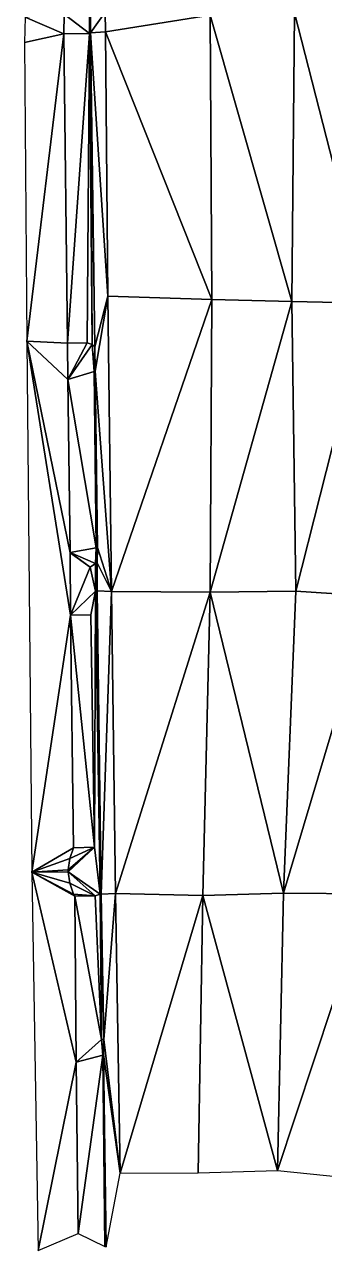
# Model space of a CAD drawing. Header units: feet. Extents: x 6354526 to 6354860, y 1931187 to 1931537.
# Drawn here: x 6354653.3 to 6354682.3, y 1931191.6 to 1931310.3 of the extents above; entities that cross this region are included whole.
import ezdxf

# ---------------------------------------------------------------- set-up
doc = ezdxf.new("R2010")
doc.units = ezdxf.units.FT
doc.header["$MEASUREMENT"] = 0
doc.layers.get('0').update_dxf_attribs({"linetype": 'CONTINUOUS'})

msp = doc.modelspace()

# ---------------------------------------------------------------- linework, layer by layer
at = {"linetype": 'Continuous', "lineweight": -3}
for points in [[(6354653.33, 1931310.99, 147.76), (6354657.07, 1931309.39, 147.58), (6354657.11, 1931311.27, 147.63)], [(6354657.07, 1931309.39, 147.58), (6354659.55, 1931309.42, 147.61), (6354657.11, 1931311.27, 147.63)], [(6354657.11, 1931311.27, 147.63), (6354659.55, 1931309.42, 147.61), (6354659.56, 1931311.48, 147.64)], [(6354659.67, 1931309.47, 147.17), (6354659.56, 1931311.48, 147.64), (6354659.55, 1931309.42, 147.61)], [(6354659.65, 1931312.16, 147.21), (6354659.56, 1931311.48, 147.64), (6354659.67, 1931309.47, 147.17)], [(6354659.67, 1931309.47, 147.17), (6354661.09, 1931311.47, 147.16), (6354659.65, 1931312.16, 147.21)], [(6354661.12, 1931309.57, 147.11), (6354661.09, 1931311.47, 147.16), (6354659.67, 1931309.47, 147.17)], [(6354671.24, 1931311.17, 147.8), (6354661.09, 1931311.47, 147.16), (6354661.12, 1931309.57, 147.11)], [(6354671.4, 1931283.66, 147.74), (6354671.24, 1931311.17, 147.8), (6354661.12, 1931309.57, 147.11)], [(6354671.24, 1931311.17, 147.8), (6354679.15, 1931283.46, 147.95), (6354679.41, 1931311.41, 148.01)], [(6354671.4, 1931283.66, 147.74), (6354679.15, 1931283.46, 147.95), (6354671.24, 1931311.17, 147.8)], [(6354679.41, 1931311.41, 148.01), (6354679.15, 1931283.46, 147.95), (6354686.61, 1931283.3, 147.84)], [(6354686.61, 1931283.3, 147.84), (6354686.35, 1931311.68, 147.91), (6354679.41, 1931311.41, 148.01)], [(6354653.33, 1931310.99, 147.76), (6354653.27, 1931308.54, 147.72), (6354657.07, 1931309.39, 147.58)], [(6354657.07, 1931309.39, 147.58), (6354653.27, 1931308.54, 147.72), (6354653.5, 1931279.63, 147.7)], [(6354657.07, 1931309.39, 147.58), (6354653.5, 1931279.63, 147.7), (6354657.45, 1931279.41, 147.56)], [(6354657.45, 1931279.41, 147.56), (6354659.55, 1931309.42, 147.61), (6354657.07, 1931309.39, 147.58)], [(6354659.55, 1931309.42, 147.61), (6354657.45, 1931279.41, 147.56), (6354659.33, 1931279.46, 147.47)], [(6354659.33, 1931279.46, 147.47), (6354659.82, 1931279.3, 147.47), (6354659.55, 1931309.42, 147.61)], [(6354659.67, 1931309.47, 147.17), (6354659.55, 1931309.42, 147.61), (6354659.82, 1931279.3, 147.47)], [(6354661.33, 1931283.98, 147.21), (6354661.12, 1931309.57, 147.11), (6354659.67, 1931309.47, 147.17)], [(6354659.67, 1931309.47, 147.17), (6354659.82, 1931279.3, 147.47), (6354660.09, 1931279.06, 147.02)], [(6354661.33, 1931283.98, 147.21), (6354659.67, 1931309.47, 147.17), (6354660.09, 1931279.06, 147.02)], [(6354671.4, 1931283.66, 147.74), (6354661.12, 1931309.57, 147.11), (6354661.33, 1931283.98, 147.21)], [(6354661.33, 1931283.98, 147.21), (6354660.09, 1931279.06, 147.02), (6354660.12, 1931276.71, 147)], [(6354660.12, 1931276.71, 147), (6354661.71, 1931255.38, 147.17), (6354661.33, 1931283.98, 147.21)], [(6354671.4, 1931283.66, 147.74), (6354661.33, 1931283.98, 147.21), (6354661.71, 1931255.38, 147.17)], [(6354671.26, 1931255.31, 147.65), (6354671.4, 1931283.66, 147.74), (6354661.71, 1931255.38, 147.17)], [(6354671.26, 1931255.31, 147.65), (6354679.15, 1931283.46, 147.95), (6354671.4, 1931283.66, 147.74)], [(6354671.26, 1931255.31, 147.65), (6354679.53, 1931255.41, 147.82), (6354679.15, 1931283.46, 147.95)], [(6354686.61, 1931283.3, 147.84), (6354679.15, 1931283.46, 147.95), (6354679.53, 1931255.41, 147.82)], [(6354686.61, 1931283.3, 147.84), (6354679.53, 1931255.41, 147.82), (6354686.95, 1931254.93, 147.77)], [(6354657.48, 1931275.9, 147.57), (6354657.45, 1931279.41, 147.56), (6354653.5, 1931279.63, 147.7)], [(6354653.5, 1931279.63, 147.7), (6354657.71, 1931253.07, 147.53), (6354657.68, 1931259.13, 147.56)], [(6354657.48, 1931275.9, 147.57), (6354653.5, 1931279.63, 147.7), (6354657.68, 1931259.13, 147.56)], [(6354653.99, 1931228.19, 147.53), (6354657.71, 1931253.07, 147.53), (6354653.5, 1931279.63, 147.7)], [(6354659.33, 1931279.46, 147.47), (6354657.45, 1931279.41, 147.56), (6354657.48, 1931275.9, 147.57)], [(6354659.33, 1931279.46, 147.47), (6354657.48, 1931275.9, 147.57), (6354659.82, 1931279.3, 147.47)], [(6354657.48, 1931275.9, 147.57), (6354660.03, 1931276.67, 147.23), (6354659.82, 1931279.3, 147.47)], [(6354660.03, 1931276.67, 147.23), (6354660.09, 1931279.06, 147.02), (6354659.82, 1931279.3, 147.47)], [(6354660.09, 1931279.06, 147.02), (6354660.03, 1931276.67, 147.23), (6354660.12, 1931276.71, 147)], [(6354657.48, 1931275.9, 147.57), (6354660.22, 1931259.61, 147.09), (6354660.03, 1931276.67, 147.23)], [(6354660.12, 1931276.71, 147), (6354660.03, 1931276.67, 147.23), (6354660.34, 1931259.62, 146.9)], [(6354660.34, 1931259.62, 146.9), (6354660.03, 1931276.67, 147.23), (6354660.22, 1931259.61, 147.09)], [(6354660.12, 1931276.71, 147), (6354660.34, 1931259.62, 146.9), (6354661.71, 1931255.38, 147.17)], [(6354657.7, 1931259.16, 147.56), (6354660.22, 1931259.61, 147.09), (6354657.48, 1931275.9, 147.57)], [(6354657.7, 1931259.16, 147.56), (6354657.48, 1931275.9, 147.57), (6354657.68, 1931259.13, 147.56)], [(6354657.7, 1931259.16, 147.56), (6354657.68, 1931259.13, 147.56), (6354659.64, 1931257.74, 147.38)], [(6354657.71, 1931253.07, 147.53), (6354659.64, 1931257.74, 147.38), (6354657.68, 1931259.13, 147.56)], [(6354660.13, 1931258.07, 147.36), (6354660.22, 1931259.61, 147.09), (6354657.7, 1931259.16, 147.56)], [(6354657.7, 1931259.16, 147.56), (6354659.64, 1931257.74, 147.38), (6354660.13, 1931258.07, 147.36)], [(6354660.31, 1931258.14, 146.89), (6354660.22, 1931259.61, 147.09), (6354660.13, 1931258.07, 147.36)], [(6354660.34, 1931259.62, 146.9), (6354660.22, 1931259.61, 147.09), (6354660.31, 1931258.14, 146.89)], [(6354661.71, 1931255.38, 147.17), (6354660.34, 1931259.62, 146.9), (6354660.31, 1931258.14, 146.89)], [(6354657.71, 1931253.07, 147.53), (6354660.16, 1931255.4, 147.37), (6354659.64, 1931257.74, 147.38)], [(6354660.13, 1931258.07, 147.36), (6354659.64, 1931257.74, 147.38), (6354660.16, 1931255.4, 147.37)], [(6354660.31, 1931258.14, 146.89), (6354660.13, 1931258.07, 147.36), (6354660.32, 1931255.43, 146.92)], [(6354660.16, 1931255.4, 147.37), (6354660.32, 1931255.43, 146.92), (6354660.13, 1931258.07, 147.36)], [(6354661.71, 1931255.38, 147.17), (6354660.31, 1931258.14, 146.89), (6354660.32, 1931255.43, 146.92)], [(6354659.71, 1931253.11, 147.33), (6354660.16, 1931255.4, 147.37), (6354657.71, 1931253.07, 147.53)], [(6354660.16, 1931255.4, 147.37), (6354659.71, 1931253.11, 147.33), (6354660.04, 1931230.6, 147.26)], [(6354660.16, 1931255.4, 147.37), (6354660.04, 1931230.6, 147.26), (6354660.6, 1931226.07, 147.27)], [(6354660.16, 1931255.4, 147.37), (6354660.71, 1931226.05, 146.82), (6354660.32, 1931255.43, 146.92)], [(6354660.16, 1931255.4, 147.37), (6354660.6, 1931226.07, 147.27), (6354660.71, 1931226.05, 146.82)], [(6354660.71, 1931226.05, 146.82), (6354661.71, 1931255.38, 147.17), (6354660.32, 1931255.43, 146.92)], [(6354660.71, 1931226.05, 146.82), (6354662.09, 1931226.12, 147.05), (6354661.71, 1931255.38, 147.17)], [(6354671.26, 1931255.31, 147.65), (6354661.71, 1931255.38, 147.17), (6354662.09, 1931226.12, 147.05)], [(6354670.53, 1931225.92, 147.62), (6354671.26, 1931255.31, 147.65), (6354662.09, 1931226.12, 147.05)], [(6354670.53, 1931225.92, 147.62), (6354678.36, 1931226.14, 147.75), (6354671.26, 1931255.31, 147.65)], [(6354671.26, 1931255.31, 147.65), (6354678.36, 1931226.14, 147.75), (6354679.53, 1931255.41, 147.82)], [(6354678.36, 1931226.14, 147.75), (6354686.95, 1931254.93, 147.77), (6354679.53, 1931255.41, 147.82)], [(6354678.36, 1931226.14, 147.75), (6354686.64, 1931226.09, 147.68), (6354686.95, 1931254.93, 147.77)], [(6354653.99, 1931228.19, 147.53), (6354658.03, 1931230.55, 147.36), (6354657.71, 1931253.07, 147.53)], [(6354660.04, 1931230.6, 147.26), (6354659.71, 1931253.11, 147.33), (6354657.71, 1931253.07, 147.53)], [(6354658.03, 1931230.55, 147.36), (6354660.04, 1931230.6, 147.26), (6354657.71, 1931253.07, 147.53)], [(6354653.99, 1931228.19, 147.53), (6354657.66, 1931229.5, 147.39), (6354658.03, 1931230.55, 147.36)], [(6354657.51, 1931228.23, 147.42), (6354660.6, 1931226.07, 147.27), (6354660.04, 1931230.6, 147.26)], [(6354657.51, 1931228.23, 147.42), (6354660.04, 1931230.6, 147.26), (6354657.51, 1931228.4, 147.41)], [(6354657.51, 1931228.4, 147.41), (6354660.04, 1931230.6, 147.26), (6354657.66, 1931229.5, 147.39)], [(6354657.66, 1931229.5, 147.39), (6354660.04, 1931230.6, 147.26), (6354658.03, 1931230.55, 147.36)], [(6354653.99, 1931228.19, 147.53), (6354657.51, 1931228.4, 147.41), (6354657.66, 1931229.5, 147.39)], [(6354653.99, 1931228.19, 147.53), (6354657.51, 1931228.23, 147.42), (6354657.51, 1931228.4, 147.41)], [(6354653.99, 1931228.19, 147.53), (6354657.65, 1931227.12, 147.42), (6354657.51, 1931228.23, 147.42)], [(6354653.99, 1931228.19, 147.53), (6354658.02, 1931226.07, 147.42), (6354657.65, 1931227.12, 147.42)], [(6354653.99, 1931228.19, 147.53), (6354658.13, 1931225.85, 147.42), (6354658.02, 1931226.07, 147.42)], [(6354658.27, 1931209.78, 147.41), (6354658.13, 1931225.85, 147.42), (6354653.99, 1931228.19, 147.53)], [(6354658.27, 1931209.78, 147.41), (6354653.99, 1931228.19, 147.53), (6354654.59, 1931191.55, 147.43)], [(6354660.12, 1931225.9, 147.27), (6354660.6, 1931226.07, 147.27), (6354657.51, 1931228.23, 147.42)], [(6354660.12, 1931225.9, 147.27), (6354657.51, 1931228.23, 147.42), (6354657.65, 1931227.12, 147.42)], [(6354660.12, 1931225.9, 147.27), (6354657.65, 1931227.12, 147.42), (6354658.02, 1931226.07, 147.42)], [(6354660.12, 1931225.9, 147.27), (6354658.02, 1931226.07, 147.42), (6354658.13, 1931225.85, 147.42)], [(6354660.12, 1931225.9, 147.27), (6354658.13, 1931225.85, 147.42), (6354660.74, 1931211.97, 147.28)], [(6354658.27, 1931209.78, 147.41), (6354660.74, 1931211.97, 147.28), (6354658.13, 1931225.85, 147.42)], [(6354660.6, 1931226.07, 147.27), (6354660.12, 1931225.9, 147.27), (6354660.74, 1931211.97, 147.28)], [(6354660.71, 1931226.05, 146.82), (6354660.6, 1931226.07, 147.27), (6354660.74, 1931211.97, 147.28)], [(6354660.94, 1931211.97, 146.83), (6354662.09, 1931226.12, 147.05), (6354660.71, 1931226.05, 146.82)], [(6354660.94, 1931211.97, 146.83), (6354660.71, 1931226.05, 146.82), (6354660.74, 1931211.97, 147.28)], [(6354662.09, 1931226.12, 147.05), (6354660.94, 1931211.97, 146.83), (6354662.53, 1931199.03, 147)], [(6354670.53, 1931225.92, 147.62), (6354662.09, 1931226.12, 147.05), (6354662.53, 1931199.03, 147)], [(6354670.09, 1931199.06, 147.56), (6354670.53, 1931225.92, 147.62), (6354662.53, 1931199.03, 147)], [(6354670.09, 1931199.06, 147.56), (6354677.77, 1931199.28, 147.67), (6354670.53, 1931225.92, 147.62)], [(6354670.53, 1931225.92, 147.62), (6354677.77, 1931199.28, 147.67), (6354678.36, 1931226.14, 147.75)], [(6354677.77, 1931199.28, 147.67), (6354686.64, 1931226.09, 147.68), (6354678.36, 1931226.14, 147.75)], [(6354677.77, 1931199.28, 147.67), (6354685.68, 1931198.49, 147.59), (6354686.64, 1931226.09, 147.68)], [(6354658.27, 1931209.78, 147.41), (6354660.84, 1931210.46, 146.99), (6354660.74, 1931211.97, 147.28)], [(6354660.94, 1931211.97, 146.83), (6354660.74, 1931211.97, 147.28), (6354660.92, 1931210.53, 146.83)], [(6354660.92, 1931210.53, 146.83), (6354660.74, 1931211.97, 147.28), (6354660.84, 1931210.46, 146.99)], [(6354660.94, 1931211.97, 146.83), (6354660.92, 1931210.53, 146.83), (6354662.53, 1931199.03, 147)], [(6354658.48, 1931193.19, 147.37), (6354660.84, 1931210.46, 146.99), (6354658.27, 1931209.78, 147.41)], [(6354658.48, 1931193.19, 147.37), (6354661.06, 1931191.95, 146.94), (6354660.84, 1931210.46, 146.99)], [(6354660.84, 1931210.46, 146.99), (6354661.19, 1931191.91, 146.83), (6354660.92, 1931210.53, 146.83)], [(6354660.84, 1931210.46, 146.99), (6354661.06, 1931191.95, 146.94), (6354661.19, 1931191.91, 146.83)], [(6354661.19, 1931191.91, 146.83), (6354662.53, 1931199.03, 147), (6354660.92, 1931210.53, 146.83)], [(6354658.48, 1931193.19, 147.37), (6354658.27, 1931209.78, 147.41), (6354654.59, 1931191.55, 147.43)]]:
    msp.add_3dface(points, dxfattribs=at)

doc.saveas('drawing.dxf')
